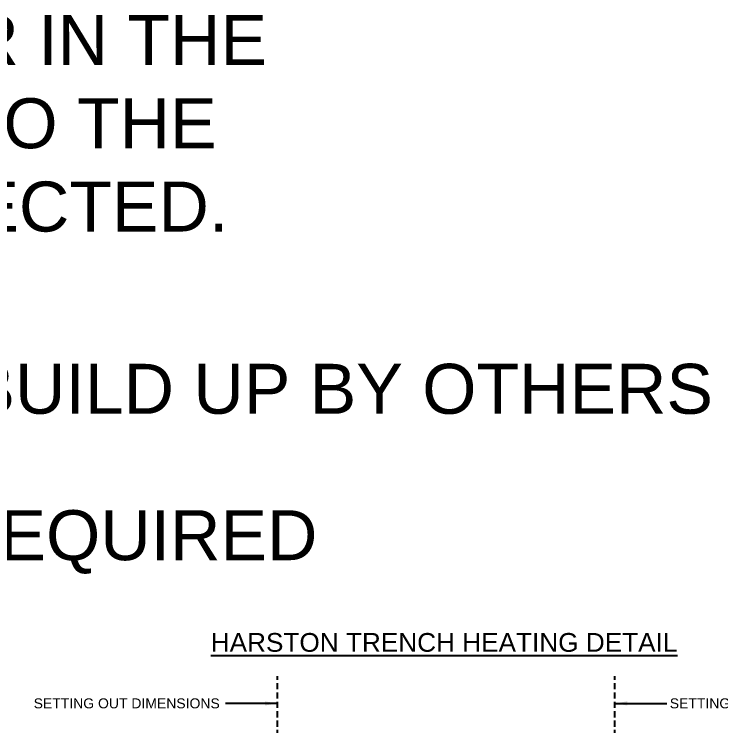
# Model space of a CAD drawing. Header units: millimetres. Extents: x 0 to 23312, y -3206 to 11448.
# Drawn here: x 12237 to 12803, y 6286 to 6855 of the extents above; entities that cross this region are included whole.
import ezdxf

# ---------------------------------------------------------------- set-up
doc = ezdxf.new("R2010")
doc.units = ezdxf.units.MM
doc.header["$LTSCALE"] = 10
doc.linetypes.add('HIDDEN', pattern=[0.375, 0.25, -0.125])
doc.layers.add('02 - Notes & Text', color=251, linetype='Continuous')
doc.layers.add('41 - Detail', color=7, linetype='Continuous')
doc.styles.add('1-2', font='romans.shx', dxfattribs={"width": 0.8, "height": 4})
doc.styles.add('1-20', font='romans.shx', dxfattribs={"width": 0.8, "height": 40})
doc.styles.add('1-5', font='romans.shx', dxfattribs={"width": 0.8, "height": 10})
doc.dimstyles.new('1-5', dxfattribs={"dimtxt": 10, "dimasz": 10, "dimexe": 10, "dimexo": 10, "dimgap": 10, "dimtad": 1, "dimdec": 0, "dimzin": 0, "dimdsep": 46, "dimtxsty": '1-5', "dimblk": 'OBLIQUE', "dimcen": 10, "dimdle": 10, "dimclrd": 251, "dimclre": 251, "dimclrt": 251, "dimadec": 0, "dimazin": 0, "dimtfac": 1, "dimtdec": 0, "dimtix": 1, "dimtmove": 1, "dimatfit": 3, "dimfxl": 1, "dimtolj": 1, "dimtzin": 0, "dimlwd": 25, "dimarcsym": 0})

# ---------------------------------------------------------------- blocks, each defined once
blk = doc.blocks.new('_Oblique')
at = {"color": 0, "linetype": 'ByBlock', "lineweight": -2}
blk.add_line((-0.5, -0.5), (0.5, 0.5), dxfattribs=at)

msp = doc.modelspace()

# ---------------------------------------------------------------- linework, layer by layer
at = {"color": 252, "linetype": 'HIDDEN', "ltscale": 2}
for p, q in [((12447.907, 6142.485), (12447.907, 6325.558)), ((12717.907, 6142.485), (12717.907, 6325.558))]:
    msp.add_line(p, q, dxfattribs=at)

# ---------------------------------------------------------------- texts
at = {"layer": '02 - Notes & Text', "color": 3, "char_height": 40, "attachment_point": 5, "style": '1-20'}
for s, insert, width in [('\\A1;{\\fArial|b0|i0|c0|p34;\\W1;SOME POOLING OF WATER MAY OCCUR IN THE GUTTER. THIS IS NOT DETRIMENTAL TO THE ROOF STRUCTURE AND IS TO BE EXPECTED.}', (11789.136, 6767.817), 1328.33135), ('\\A1;{\\fArial|b0|i0|c0|p34;\\W1;TYPICAL FLOOR BUILD UP SHOWN, ACTUAL FLOOR BUILD UP BY OTHERS}', (11789.136, 6551.795), 2155.40564), ('\\A1;{\\fArial|b0|i0|c0|p34;\\W1;FRENCH DRAIN TO SUIT BY BUILDER IF REQUIRED}', (11789.136, 6432.827), 2155.40564)]:
    msp.add_mtext(s, dxfattribs=dict(at, insert=insert, width=width))
at = {"layer": '41 - Detail', "color": 7, "attachment_point": 6, "style": '1-2'}
for s, insert, char_height in [('{\\fArial|b0|i0|c0|p34;\\W1;\\L\\C3;HARSTON TRENCH HEATING DETAIL}', (12768.119, 6352.39), 15), ('{\\fArial|b0|i0|c0|p34;\\W1;\\C3;SETTING OUT DIMENSIONS}', (12401.663, 6303.641), 8)]:
    msp.add_mtext(s, dxfattribs=dict(at, insert=insert, char_height=char_height))
at = {"layer": '41 - Detail', "color": 7, "insert": (12761.976, 6303.641), "char_height": 8, "width": 157.37633, "attachment_point": 4, "style": '1-2'}
msp.add_mtext('{\\fArial|b0|i0|c0|p34;\\W1;\\C3;SETTING OUT DIMENSIONS}', dxfattribs=at)

# ---------------------------------------------------------------- leaders
for points in [[(12447.907, 6303.641), (12406.186, 6303.641)], [(12717.907, 6303.641), (12759.628, 6303.641)]]:
    msp.add_leader(points, dimstyle='1-5', override={"dimgap": 10, "dimtad": 0})

doc.saveas('drawing.dxf')
